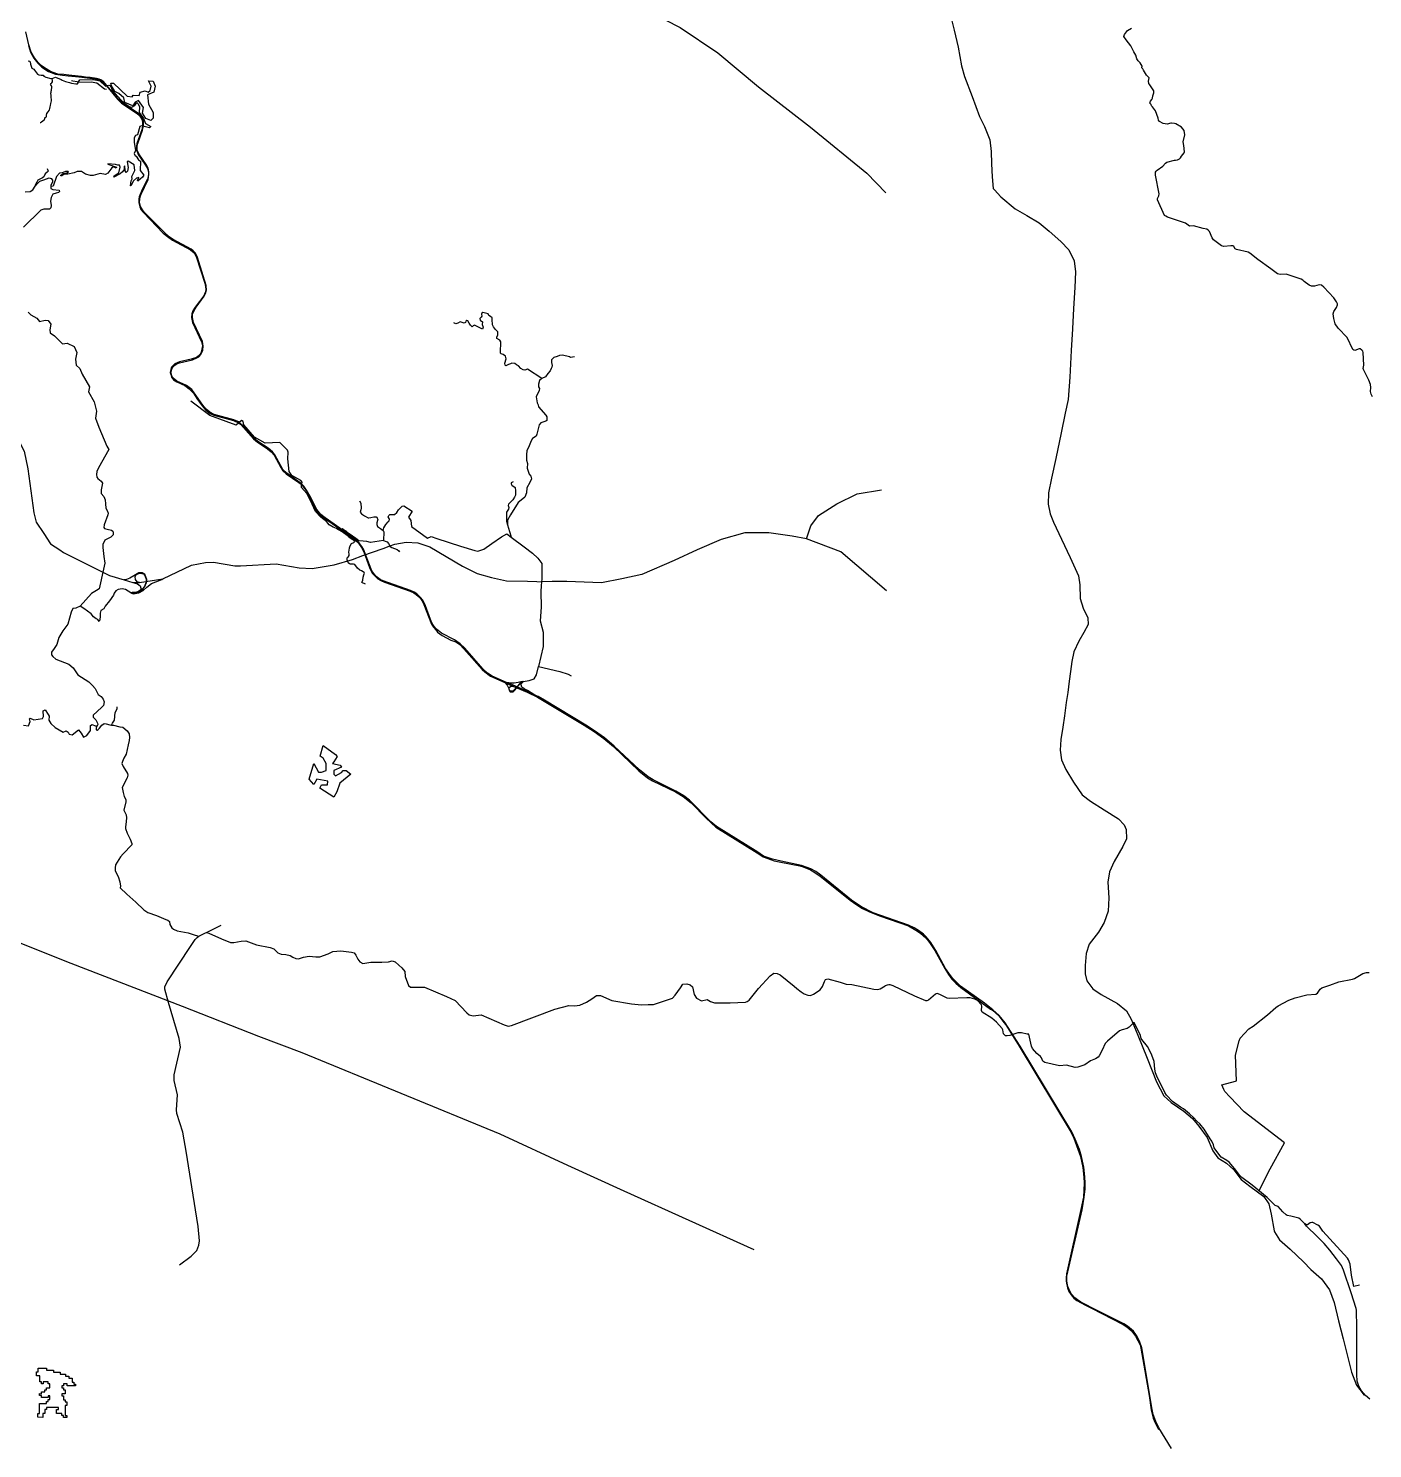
# Model space of a CAD drawing. Header units: millimetres. Extents: x 170 to 95391, y -643 to 69125.
# Drawn here: x 74260 to 95257, y -417 to 21765 of the extents above; entities that cross this region are included whole.
import ezdxf

# ---------------------------------------------------------------- set-up
doc = ezdxf.new("R2010")
doc.units = ezdxf.units.MM
for name, color, linetype in [('railways', 4, 'Continuous'), ('roads_1', 1, 'Continuous'), ('roads_2', 2, 'Continuous'), ('roads_3', 3, 'Continuous'), ('water', 7, 'Continuous')]:
    doc.layers.add(name, color=color, linetype=linetype)

msp = doc.modelspace()

# ---------------------------------------------------------------- linework, layer by layer
at = {"layer": 'railways'}
for points in [[(88654.09, 22007.8), (88719.04, 21740.42), (88783.99, 21473.05), (88833.49, 21181.36), (88880.69, 21014.91), (89000.11, 20700.74), (89116.67, 20391.02), (89194.6, 20231.09), (89280, 20026.79), (89296.44, 19843.86), (89303.24, 19648.78), (89315.77, 19449.25), (89330.29, 19267.43), (89350.34, 19246.29), (89451.53, 19136.12), (89674.18, 18946.73), (89855.96, 18840.63), (90048.28, 18730.07), (90205.02, 18598.6), (90386.56, 18434.9), (90513.57, 18304.68), (90593.42, 18136.99), (90618.55, 17961.78), (90604.06, 17720.25), (90584.39, 17391.2), (90567.65, 17073.22), (90548.89, 16731.97), (90526.92, 16316.49), (90499.49, 15970.85), (90456.34, 15757.15), (90394.52, 15447.12), (90309.28, 15047.44), (90242.68, 14740.76), (90195.61, 14511.56), (90190.98, 14333.16), (90219.12, 14185.65), (90270.37, 14055.76), (90397.79, 13788.12), (90534.72, 13500.5), (90662.08, 13215.13), (90682.58, 13073.19), (90690.28, 12859.27), (90737.61, 12708.35), (90810.87, 12559.53), (90812.33, 12455.36), (90747.48, 12330.41), (90667.23, 12196.67), (90589.71, 12028.56), (90556.41, 11875.77), (90535.56, 11718.5), (90518.59, 11570.08), (90496.71, 11395.07), (90472.01, 11235.6), (90443.27, 11028.49), (90418.48, 10849.07), (90388.85, 10659.7), (90374.68, 10492.43), (90399.92, 10339.38), (90467.43, 10190.59), (90582.72, 9990.61), (90721.06, 9792.74), (90849.3, 9697.99), (91064.72, 9560.75), (91289.72, 9417.93), (91376.69, 9325.57), (91409.02, 9252.29), (91415.11, 9105.98), (91357.95, 8985.44), (91222.53, 8753.3), (91147.91, 8592.93), (91123.2, 8431.24), (91135.59, 8187.38), (91125.08, 7976.87), (91061.91, 7800.94), (90975.78, 7647.28), (90829.98, 7461.73), (90781.34, 7317.88), (90765.15, 7128.45), (90767.47, 6997.67), (90794.85, 6890.05), (90888.41, 6764.42), (91017.68, 6677.42), (91272.51, 6534.48), (91412.24, 6423.06), (91485.61, 6288.65), (91588.27, 6038.87), (91734.64, 5681.41), (91883.85, 5309.53), (91995.31, 5094.07), (92113, 4989.4), (92309.33, 4854.48), (92442.35, 4736.45), (92541.75, 4620.79), (92670.68, 4441.83), (92761.06, 4234.22), (92840.34, 4126.4), (92974.45, 4039.4), (93089.3, 3936.98), (93205.86, 3784.67), (93339.92, 3683.28), (93557.3, 3518.37), (93635.6, 3403.91), (93672.43, 3246.4), (93717.48, 2986.9), (93725.1, 2970.25), (93803.36, 2844.7)], [(71979.04, 8504.81), (73840.39, 7599.77), (74921.51, 7166.97), (76660.98, 6492.68), (77853.63, 6026.7), (78532.29, 5768.7), (81625.21, 4497.18), (82682.13, 4007.76), (83562.32, 3609.54), (85590.28, 2693.01)], [(85590.28, 2693.01)], [(93803.36, 2844.7), (93969.91, 2696.64)], [(93969.91, 2696.64), (94178.56, 2501.87), (94294.31, 2380.61), (94458.96, 2232.56), (94583.16, 2060.3), (94657.33, 1867.18), (94726.33, 1580.99), (94795.33, 1295.91), (94853.04, 1069.62), (94928.75, 775.65), (95006.74, 574.76), (95126.22, 415.82)]]:
    msp.add_lwpolyline(points, dxfattribs=at)
at = {"layer": 'roads_1'}
for points in [[(73933.06, 28811.2), (74336.24, 28829.27), (74916.62, 28694.9), (76979.91, 27929.96), (77223.2, 27818.07), (78036.57, 26884.39), (78729.55, 25955.44), (78885.23, 25835.87), (81278.13, 23751.45), (82154.76, 23226.87), (83245.83, 22529.28), (83738.94, 22137.77), (84439.68, 21782.1), (85031.6, 21381.95), (85662.85, 20850.57), (86474.82, 20224.15), (87356.41, 19503.22), (87655.47, 19194.61)], [(76506.75, 16324.88), (76486.5, 16391.6), (76507.5, 16458.08), (76532.38, 16495.95), (76565.52, 16519.59), (76619.19, 16543), (76821.23, 16589.4), (76893.45, 16617.59), (76920.23, 16636.5), (76953.45, 16674.32), (76982.6, 16740.77), (76991.2, 16802.56), (76979.23, 16873.88), (76836.82, 17174.36), (76820.84, 17250.58), (76825.26, 17302.87), (76841.94, 17350.31), (76879.32, 17411.94), (77007.98, 17582.44), (77032.93, 17634.61), (77041.42, 17677.34), (77037.7, 17748.73), (76902.31, 18187.03), (76879.84, 18234.7), (76863.57, 18258.62), (76834.88, 18292.03), (76802.12, 18316.04), (76518.93, 18469.81), (76457.37, 18508.17), (76383.7, 18575.19), (76068.48, 18895.72), (76039.89, 18929.13), (76011.32, 18981.61), (75995.33, 19053.07), (76004.04, 19133.81), (76020.69, 19176.6), (76129.04, 19404.17), (76137.48, 19437.48), (76141.93, 19494.53), (76142.12, 19527.78), (76130.05, 19580.15), (76097.48, 19637.42), (75987.26, 19804.51), (75962.88, 19852.19), (75958.9, 19876.04), (75959.17, 19923.58), (75967.57, 19966.31), (76042.91, 20175.23), (76059.76, 20236.97), (76056.07, 20313.02), (76043.92, 20351.21), (76023.52, 20389.34), (75994.93, 20422.75), (75949.85, 20456.37), (75724.35, 20605.06), (75658.85, 20672.05), (75487.08, 20872.74), (75425.34, 20941.24), (75406.77, 20953.14), (75390.72, 20962.28), (75367, 20973.61), (75322.53, 20984.89), (75226.21, 20996.81), (75150.17, 21006.41), (75089.91, 21012.01), (74891.75, 21035.59), (74813.63, 21044.12), (74718.46, 21053.21), (74603.5, 21092), (74509.18, 21149.63), (74460.01, 21187.93), (74414.99, 21230.98), (74353.68, 21307.48), (74304.79, 21393.32), (74266.86, 21510.76), (74221.49, 21712.76)], [(74259.42, 21498.19), (74292.42, 21393.39), (74345.4, 21302.76), (74406.69, 21221.5), (74472.12, 21159.27), (74574.63, 21092.17), (74685.53, 21048.63), (74790.2, 21036.62), (74882.23, 21026.45), (74993.7, 21013.57), (75092.25, 21002.22), (75303.89, 20977.88), (75343.77, 20969.7), (75376.64, 20958.4), (75413.34, 20925.48), (75478.9, 20868.03), (75650.55, 20662.56), (75716.05, 20595.58), (75945.68, 20446.86), (75982.51, 20413.29), (76011.18, 20379.88), (76031.52, 20346.52), (76043.7, 20313.09), (76043.26, 20237.07), (76030.56, 20180.06), (75955.29, 19966.38), (75946.8, 19923.65), (75946.5, 19871.35), (75974.83, 19795.16), (76089.17, 19627.93), (76119.76, 19575.45), (76133.85, 19523.06), (76133.68, 19494.58), (76129.31, 19451.82), (76118.81, 19409), (76037.59, 19247.77), (75987.54, 19133.91), (75983.25, 19105.45), (75982.87, 19038.85), (75999.02, 18976.91), (76015.2, 18938.81), (76056.18, 18891.03), (76367.14, 18565.76), (76453.19, 18498.77), (76508.62, 18460.33), (76793.81, 18306.55), (76847.07, 18258.71), (76879.65, 18201.45), (77013.25, 17786.88), (77025.24, 17734.5), (77031.18, 17682.16), (77020.67, 17639.44), (76999.75, 17587.25), (76862.91, 17412.04), (76829.59, 17355.15), (76812.91, 17307.7), (76808.47, 17250.65), (76824.51, 17169.66), (76962.8, 16869.21), (76978.85, 16807.39), (76970.31, 16755.13), (76957.76, 16707.55), (76941.1, 16679.16), (76912.12, 16645.97), (76883.14, 16627.18), (76800.66, 16599.05), (76619.27, 16557.3), (76544.92, 16524.48), (76497.32, 16472.44), (76482.64, 16439.16), (76474.21, 16391.67), (76482.18, 16358.37), (76496.45, 16320.17)], [(76496.45, 16320.17), (76527.1, 16277.22), (76576.33, 16243.69), (76703.62, 16185.9), (76773.29, 16137.96), (76838.81, 16066.22), (76891.89, 15985.02), (76973.57, 15870.41), (77030.86, 15803.48), (77100.61, 15750.78), (77158.03, 15721.97), (77462.32, 15639.37), (77540.43, 15605.68), (77573.21, 15581.67), (77618.23, 15533.88), (77777.86, 15352.24), (77839.29, 15304.35), (77974.76, 15213.28), (78052.62, 15151.01), (78097.63, 15098.45), (78201.55, 14907.59), (78236.29, 14855.09), (78285.45, 14807.28), (78482.39, 14672.99), (78519.28, 14644.3), (78601.19, 14548.77), (78764.09, 14224.38), (78813.2, 14167.04), (78877.48, 14119.84), (79349.74, 13788.89), (79390.6, 13752.68), (79414.96, 13726.12), (79465.35, 13659.36), (79499.82, 13589.8), (79587.5, 13347.27), (79614.32, 13289.65), (79637.31, 13251.46), (79679.94, 13203.67), (79720.56, 13169.17), (79762.71, 13140.44), (79823.27, 13114.9), (80223.42, 12975.62), (80278.19, 12948.18), (80317.74, 12921.77), (80355.65, 12889.79), (80384.46, 12861.06), (80407.74, 12828.73), (80439.11, 12769.06), (80554.52, 12459.87), (80587.29, 12412.04), (80624.14, 12373.83), (80652.73, 12335.67), (80722.52, 12282.99), (80858.05, 12210.91), (80936.16, 12186.67), (80997.74, 12143.57), (81063.33, 12076.62), (81347.87, 11751.75), (81390.96, 11713.51), (81477.1, 11646.46), (81704.21, 11547.65), (81828.36, 11493.23), (82052.52, 11396.12), (82212.81, 11319.27), (82939.76, 10882.69), (83095.82, 10782.04), (83247.74, 10676.66), (83399.53, 10547.45), (83797.19, 10169.78), (83932.68, 10059.72), (84006.56, 10011.81), (84368.34, 9843.56), (84487.39, 9766.84), (84610.57, 9671.15), (84848.34, 9427.39), (85000.13, 9288.79), (85645.01, 8886.15), (85739.47, 8823.86), (85908.18, 8765.97), (86011.09, 8741.65), (86311.63, 8683.15), (86361.01, 8668.73), (86474.1, 8625.3), (86546, 8582.18), (86628.11, 8524.72), (87096.06, 8146.84), (87198.75, 8074.99), (87289.12, 8017.49), (87400.17, 7964.67), (87552.36, 7902.12), (88004.97, 7747.87), (88124.12, 7680.72), (88193.99, 7632.86), (88276.05, 7561.11), (88337.57, 7489.47), (88419.37, 7360.76), (88576.73, 7079.45), (88632.01, 6988.77), (88685.27, 6917.27), (88746.71, 6850.39), (88824.77, 6783.43), (89288.93, 6448.44), (89325.89, 6424.45), (89416.28, 6343.25), (89494.08, 6238.29), (89526.85, 6200.02), (89733.6, 5870.97), (90549.9, 4521.47), (90590.72, 4430.98), (90696.67, 4145.15), (90733, 3973.78), (90748.86, 3821.56), (90752.58, 3726.35), (90739.25, 3512.41), (90701.33, 3317.54), (90474.35, 2310.3), (90469.95, 2248.59), (90469.74, 2200.94), (90473.73, 2167.68), (90489.84, 2096.24), (90514.36, 2034.29), (90547.11, 1986.61), (90592.22, 1934.11), (90637.41, 1895.9), (90773.89, 1821.67)], [(90782.35, 1829.55), (90699.17, 1871.8), (90645.71, 1905.39), (90604.64, 1938.82), (90555.41, 1996.1), (90526.7, 2043.77), (90498.19, 2115.26), (90486.03, 2167.62), (90482.06, 2205.65), (90482.37, 2277.02), (90717.83, 3312.81), (90751.63, 3507.6), (90764.6, 3640.74), (90764.97, 3726.29), (90761.27, 3826.16), (90745.41, 3978.49), (90709.06, 4145.1), (90676.59, 4254.62), (90611.3, 4416.59), (90558.21, 4530.97), (89750.02, 5870.89), (89518.84, 6233.42), (89424.47, 6347.98), (89325.96, 6438.74), (89194.55, 6539.18), (88820.75, 6807.28), (88697.6, 6926.63), (88636.23, 7007.81), (88587.12, 7084.17), (88435.89, 7360.69), (88354.08, 7489.39), (88284.38, 7575.37), (88239.25, 7618.36), (88165.29, 7675.77), (88095.48, 7718.86), (88009.14, 7757.38), (87453.68, 7950.12), (87272.84, 8046.16), (87116.7, 8146.74), (86636.44, 8538.98), (86558.46, 8596.42), (86484.44, 8639.55), (86336.35, 8692.56), (86019.42, 8755.91), (85881.51, 8789.82), (85743.67, 8838.13), (85653.33, 8900.41), (85008.34, 9298.17), (84922.2, 9374.72), (84585.99, 9709.28), (84495.72, 9781.09), (84372.51, 9853.07), (84019.01, 10026.04), (83940.91, 10073.97), (83805.52, 10184.03), (83411.87, 10556.92), (83260.17, 10686.13), (83104.15, 10796.3), (82968.66, 10882.54), (82323.82, 11271.16), (82221.12, 11328.76), (82197.02, 11340.18), (82155.15, 11360.01), (82069.05, 11400.8), (81777.24, 11530.75), (81729.34, 11551.16), (81505.99, 11646.31), (81432.04, 11694.24), (81358.29, 11761.23), (81075.77, 12086.08), (81006.05, 12153.05), (80915.77, 12215.37), (80714.47, 12321.05), (80636.57, 12383.3), (80599.62, 12421.5), (80566.95, 12469.22), (80538.49, 12531.21), (80461.3, 12745.73), (80441.02, 12793.38), (80416.38, 12840.03), (80392.41, 12869.55), (80360.35, 12902.93), (80328.23, 12931.26), (80283.81, 12959.26), (80231.04, 12984.39), (79798.98, 13135.86), (79756.81, 13158.84), (79692.14, 13206.75), (79649.37, 13254.19), (79624.03, 13292.35), (79585.98, 13388.55), (79522.3, 13566.26), (79494.81, 13630.11), (79469.39, 13674.67), (79449.58, 13701.28), (79427.91, 13730.78), (79387.36, 13773.37), (79360.08, 13794.06), (79125.33, 13961.22), (78894.67, 14118.31), (78825.61, 14171.74), (78764.25, 14252.97), (78658.39, 14462.79), (78605.34, 14553.51), (78560.38, 14615.48), (78527.58, 14653.79), (78297.88, 14816.74), (78236.39, 14874.15), (78110.03, 15103.15), (78073.25, 15150.89), (78007.65, 15208.33), (77843.47, 15313.86), (77777.96, 15371.3), (77630.67, 15543.34), (77548.67, 15619.93), (77466.52, 15653.64), (77162.23, 15736.25), (77092.47, 15769.89), (77035.07, 15817.75), (76986, 15879.87), (76851.21, 16070.91), (76810.35, 16123.45), (76728.28, 16185.76), (76580.41, 16253.09), (76539.44, 16286.68), (76506.75, 16324.88)], [(73346.44, 15997.41), (73764.97, 15744.97), (73941.23, 15608.71), (74010.68, 15514.06), (74193.92, 15160.58), (74249.55, 14887.75), (74344.35, 14198.74)], [(74344.35, 14198.74), (74380.97, 14053.04), (74503.07, 13874.05), (74605.1, 13713.63), (74748.69, 13618.53), (74806.11, 13577.21), (75525.25, 13218.53), (75756.66, 13150.87), (75891.21, 13109.87), (75994.18, 13109.28), (76361.11, 13168.66), (76807.17, 13383.35), (77025.27, 13421.06), (77148.87, 13428.56), (77486.71, 13371.34), (77573.2, 13370.86), (78129.43, 13404.65), (78491.54, 13341.19), (78693.31, 13331.88), (79035.48, 13387.4), (79320.13, 13471.92), (79484.79, 13530.45), (79802.54, 13643.48), (79893.75, 13677.83)], [(75859.45, 12950.62), (75897.5, 12941.69), (75961.91, 12950.04), (76005.29, 12972.33), (76049.76, 13007.43), (76079.84, 13050.32), (76103.88, 13111.67), (76107.89, 13157.24), (76080.94, 13242.95), (76042.97, 13260.05), (75985.32, 13261.4), (75907.22, 13217.44), (75844.75, 13176.68), (75793.99, 13158.38), (75756.66, 13150.87)], [(75994.18, 13109.28), (75957.24, 13122.71), (75933.76, 13159.22), (75928.31, 13197.16), (75936.75, 13232.46), (75963.61, 13246.66), (76004.19, 13256.35), (76056.8, 13248.68), (76078.79, 13221.41), (76099.06, 13164.63), (76101.02, 13150.24), (76098.13, 13119.55), (76072.13, 13047.25), (76036.39, 13008.01), (75970.7, 12957.16), (75889.28, 12944.81), (75879.5, 12944.87), (75859.45, 12950.62)], [(75859.45, 12950.62), (75894.31, 12931.5), (75986.07, 12949.42), (76052.84, 12984.39), (76111.83, 13036.31), (76183.57, 13092.77), (76250.29, 13120.56), (76342.51, 13156.41), (76361.11, 13168.66)], [(75891.21, 13109.87), (75962.14, 13087.89), (76004.19, 13057.93), (76016.35, 13023.02), (76008.94, 12989.25), (75969.67, 12964.89), (75924.31, 12954.91), (75881.05, 12952.07), (75859.45, 12950.62)], [(81704.21, 11547.65), (81740.02, 11508.08), (81763.44, 11456.73), (81767.37, 11428.27), (81785.78, 11405.62), (81808.43, 11403.47), (81832.17, 11404.11), (81858.04, 11428.57), (81933.66, 11522.71), (81987.12, 11564.19)], [(81987.12, 11564.19), (81952.45, 11560.28), (81909.13, 11549.22), (81848.31, 11539.29), (81807.11, 11536.43), (81763.9, 11544.85), (81729.34, 11551.16)], [(81987.12, 11564.19), (81934.8, 11533.71), (81874.7, 11462.3), (81834.3, 11416.4), (81799.21, 11412.73), (81775.64, 11425.92), (81771.64, 11449.5), (81774.83, 11477.41), (81801.73, 11492.39), (81828.36, 11493.23)], [(82197.02, 11340.18), (82155.15, 11360.01), (82056.79, 11423.44), (82005.42, 11448.29), (81967.45, 11474.11), (81957.29, 11511.31), (81962.2, 11534.91), (81976.03, 11550.16), (81987.12, 11564.19)], [(90773.89, 1821.67), (90864.55, 1773.91)], [(90873.01, 1783.51), (90782.35, 1829.55)], [(92116.14, -417.01), (91915.43, -92.79), (91870.49, 7.24), (91829.74, 116.79), (91813.53, 192.99), (91652.66, 1159.13), (91616, 1259.13), (91566.9, 1349.66), (91519.73, 1416.46), (91427.36, 1497.75), (91369.76, 1531.25), (90873.01, 1783.51)], [(90864.55, 1773.91), (91361.45, 1521.75), (91419.03, 1483.49), (91488.9, 1421.36), (91554.47, 1340.29), (91624.02, 1202.03), (91636.19, 1149.67), (91764.98, 411.96), (91796.98, 188.3), (91829.49, 59.72), (91862.13, -16.44), (91911.17, -121.26)]]:
    msp.add_lwpolyline(points, dxfattribs=at)
at = {"layer": 'roads_2'}
for points in [[(91373.47, 21636.5), (91380.32, 21668.6), (91428.64, 21731.64), (91493.16, 21771.39)], [(94708.08, 17464.81), (94695.63, 17495.86), (94652.7, 17555.75), (94495.76, 17725.53), (94456.44, 17753.29), (94422.89, 17760), (94346.93, 17740.2), (94301.75, 17740.28), (94266.21, 17753.64), (94188.64, 17811.39), (94166.67, 17834.68), (94141.69, 17849.14), (93904.76, 17924.9), (93811.51, 17923.96), (93770.3, 17934.01), (93669.69, 18011.75), (93463.74, 18153.92), (93338.3, 18257.19), (93312.36, 18269.43), (93130.07, 18310.76), (93112.75, 18320.76), (93087.01, 18360.7), (93074.58, 18369.58), (93040.92, 18371.86), (92933.33, 18358.78), (92894.91, 18371.04), (92770.39, 18462.11), (92749.43, 18496.5), (92711.38, 18595.17), (92689.41, 18616.26), (92668.25, 18627.38), (92607.77, 18639.68), (92459.08, 18683.18), (92396.61, 18677.75), (92332.44, 18724.42), (92054.27, 18816.92), (92025.45, 18830.26), (92008.24, 18843.59), (91898.78, 19088.64), (91898.86, 19108.58), (91919.2, 19152.84), (91922.2, 19182.75), (91867.7, 19471.99), (91865.98, 19517.41), (91875.65, 19536.22), (91891.06, 19551.71), (91979.76, 19612.46), (92020.25, 19661.11), (92041.41, 19674.37), (92163.57, 19709.57), (92178.9, 19706.22), (92209.71, 19711.7), (92242.39, 19728.25), (92258.86, 19743.73), (92270.48, 19769.18), (92312.91, 19823.38), (92316.8, 19836.66), (92309.54, 19934.16), (92296.37, 19995.11), (92323.68, 20102.51), (92314.38, 20172.33), (92273.25, 20221.15), (92184.18, 20273.39), (92163.01, 20280.08), (92117.95, 20284.6), (92103.57, 20284.63), (92049.69, 20269.23), (91983.46, 20279.33), (91926.92, 20312.67), (91913.58, 20332.65), (91907.95, 20363.68), (91864.23, 20478.97), (91821.23, 20538.88), (91802.12, 20554.42), (91795.49, 20575.48), (91779.18, 20595.46), (91787.09, 20629.79), (91810.22, 20655.21), (91819.9, 20676.25), (91824.85, 20711.68), (91840.39, 20758.18), (91840.49, 20781.44), (91837.66, 20792.52), (91774.65, 20882.38), (91764.2, 20905.67), (91758.61, 20943.35), (91769.37, 20993.17), (91723.43, 21037.57), (91679.54, 21111.89), (91670.05, 21136.28), (91654.75, 21147.38), (91654.88, 21176.18), (91643.47, 21199.47), (91627.19, 21228.31), (91594.72, 21259.39), (91573.74, 21288.24), (91558.56, 21348.09), (91525.21, 21399.12), (91503.29, 21452.34), (91478.54, 21495.59), (91407.86, 21584.35), (91373.47, 21636.5)], [(74207.09, 19210.65), (74285.22, 19220.27), (74328.06, 19244.44), (74367.71, 19300.66), (74395.33, 19338.44), (74439.41, 19377.5), (74501.77, 19398.16), (74584.81, 19431.25), (74615.16, 19421.81), (74638.36, 19395.56), (74637.36, 19364.08), (74607.7, 19317.2), (74609.32, 19293.74), (74612.28, 19263.41), (74641.42, 19248.33), (74742.21, 19237.87), (74743.28, 19218.3), (74731.28, 19199.99), (74695.27, 19193.28), (74642.73, 19173.93), (74617.41, 19122.16), (74605.82, 19064.78), (74614.96, 19000.46), (74611.7, 18963.82), (74590.23, 18943.72), (74503.14, 18939.68), (74451.66, 18926.67), (74185.21, 18658.75)], [(74258.25, 17335.26), (74298.09, 17290.85), (74389.87, 17237.11), (74433.71, 17185.88), (74524.03, 17209.73), (74568.13, 17203.93), (74610.97, 17146.05), (74595.11, 17058.59), (74599.63, 17012.02), (74668.44, 16965.07), (74794.34, 16837.99), (74863.48, 16847.56), (74975.43, 16794.82), (75014.22, 16701.5), (74993.48, 16599.67), (75004.45, 16506.51), (75062.68, 16455.19), (75098.62, 16365.22), (75213.57, 16167.28), (75199.68, 16087.57), (75288.98, 15934.11), (75321.73, 15788.75), (75310.54, 15679.09), (75362.5, 15539.16), (75482.66, 15242.56), (75518.82, 15190.27), (75353.07, 14903.08), (75330.7, 14844.5), (75324.24, 14795.36), (75330.19, 14756.39), (75346.53, 14733.76), (75397.79, 14694.53), (75416.13, 14661.64), (75397.01, 14559.31), (75396.67, 14501.94), (75437.59, 14456.63), (75457.88, 14403.24), (75463.7, 14341.73), (75467.42, 14272.04), (75491.91, 14232.97), (75504.02, 14191.92), (75501.81, 14165.3), (75443.27, 14014.01), (75438.91, 13971), (75449.1, 13952.5), (75488.19, 13946.12), (75555.42, 13926.69), (75576.56, 13914.88), (75584.64, 13888.2), (75582.41, 13857.48), (75547.19, 13820.79), (75454.25, 13774.2), (75425, 13702.64), (75424.76, 13659.62), (75436.29, 13518.16), (75452.15, 13411.51), (75431.04, 13321.48), (75363.35, 13012.42), (75324.07, 12986.02), (75245.55, 12941.39), (75067.27, 12741.59), (75003.24, 12711.22), (74953.78, 12705.36), (74928.74, 12648.13), (74878.22, 12461.93), (74797.28, 12355.83), (74732.82, 12251.69), (74705.41, 12143.23), (74661.78, 12077.91), (74620.26, 12022.82), (74620.02, 11981.83), (74640.45, 11953.02), (74689.64, 11911.74), (74893.11, 11834.73), (74958.68, 11776.96), (75032.2, 11667.9), (75204.59, 11558.29), (75261.93, 11500.57), (75300.79, 11453.2), (75351.75, 11360.68), (75394.81, 11327.64), (75427.55, 11290.56), (75445.86, 11249.46), (75433.17, 11192.15), (75404.14, 11159.52), (75273.67, 11037.29), (75273.49, 11006.55), (75312.4, 10967.38), (75338.88, 10915.99), (75343.94, 10892.39), (75331.77, 10870.09), (75319.28, 10839.65), (75319.11, 10809.93), (75334.16, 10803.29), (75348.63, 10812.42), (75372.46, 10836.89), (75408.79, 10884.84), (75442.9, 10906.17), (75475.85, 10903.93), (75532.75, 10886.59), (75558.48, 10884.3), (75586.95, 10881.76), (75687.75, 10858.64), (75733.39, 10850.59), (75805.16, 10793.81), (75833.73, 10746.51), (75836.49, 10689.09), (75832.76, 10640.54), (75816.26, 10575.46), (75786.24, 10430.71), (75750.85, 10366.35), (75730.99, 10317.27), (75718.44, 10283.52), (75740.83, 10236.24), (75808.17, 10125.18), (75813.56, 10103.01), (75804.03, 10057.97), (75726.59, 9908.37), (75742.63, 9832.43), (75757.05, 9768.18), (75779.44, 9721.94), (75781.29, 9685.02), (75749.28, 9553.6), (75788.35, 9479.99), (75793.25, 9434.87), (75789.47, 9378.11), (75776.95, 9287.37), (75776.48, 9267.49), (75803.22, 9197.02), (75849.02, 9100.41), (75876.46, 9034.66), (75874.96, 9015.8), (75742.27, 8871.01), (75698.74, 8824.11), (75674.15, 8785.71), (75620.1, 8701.97), (75613.66, 8655.89), (75615.08, 8608.31), (75659.88, 8516.83), (75689.29, 8434.65), (75696.48, 8368.39), (75694.28, 8343.8), (75796.36, 8243.37), (75936.1, 8115.88), (76065.24, 7999.3), (76123.36, 7955.51), (76263.19, 7907.56), (76405.38, 7846.68), (76435.86, 7834.83), (76461.5, 7814.18), (76468.46, 7770.06), (76498.41, 7719.04), (76525.74, 7695.92), (76583.64, 7669.35), (76753.09, 7637.23), (76863.49, 7602.17), (76923.95, 7588.6), (76944.55, 7597.67), (77027.2, 7639.23), (77043.14, 7646.38)], [(95256.94, 16011.52), (95235.91, 16054.75), (95224.55, 16094.66), (95231.52, 16158.9), (95225.95, 16204.32), (95198.29, 16271.95), (95112.5, 16438.27), (95109.69, 16454.89), (95119.48, 16504.73), (95108.65, 16700.83), (95102.02, 16721.89), (95089.62, 16740.74), (95064.65, 16758.51), (95046.42, 16758.55), (94981.95, 16735.4), (94961.82, 16738.76), (94948.43, 16749.85), (94858.79, 16936.13), (94720.95, 17085.92), (94673.24, 17150.25), (94651.42, 17236.7), (94643.06, 17305.4), (94653.76, 17341.94), (94690.47, 17405.03), (94708.01, 17449.31), (94708.08, 17464.81)], [(79133.62, 13916.97), (79122.86, 13923.41), (79095.13, 13940.74), (79073.58, 13955.21), (79021.19, 13975.47), (78958.04, 14009.62), (78935.03, 14038.44), (78918.92, 14060.84), (78827.74, 14132.96), (78745.14, 14220.11), (78667.58, 14389.22), (78608.93, 14502.84), (78527.15, 14593.98), (78525.8, 14631.09), (78538.31, 14676.55), (78513.59, 14703.39), (78374.02, 14783.4), (78332.43, 14847.02), (78310.89, 15043.89), (78316.28, 15147.06), (78309.26, 15179.26), (78185.66, 15298.96), (77958.33, 15287.49), (77792.12, 15378.35), (77623.19, 15571.25), (77613.94, 15627.07), (77586.98, 15638.96), (77506.44, 15570.5), (77093.45, 15720.09), (76797.57, 15945.04)], [(79433.72, 14386.11), (79452.04, 14348.1), (79459.18, 14273.2), (79454.4, 14246.07), (79444.61, 14209.83), (79464.55, 14184.11), (79510.19, 14152.11), (79567.68, 14120.55), (79580.04, 14121), (79607.36, 14127), (79655.81, 14138.01), (79691.32, 14136.79), (79701.07, 14130.08), (79710.27, 14118.25), (79716.85, 14097.21), (79715.21, 14078.78), (79701.97, 14044.45), (79702, 14016.86), (79715.23, 13987.59), (79759.84, 13953.54), (79802.39, 13921.04), (79813.44, 13964.01), (79842.04, 14018.16), (79879.65, 14056.31), (79896.74, 14075.16), (79901.68, 14099.29), (79896.61, 14112.63), (79879.22, 14135.27), (79888.09, 14155.71), (79904.98, 14171.43), (79931.94, 14172.89), (79976.03, 14173.09), (80013.96, 14204.21), (80039.23, 14246.52), (80070.8, 14277.08), (80098.93, 14305.69), (80123.65, 14306.59), (80253.02, 14227.09), (80194.85, 14131.1), (80223.49, 14096.11), (80234.84, 14079.66), (80243.49, 13983.31), (80491.72, 13805.77), (80553.62, 13827.97), (80640.86, 13800.08)], [(79140.85, 13922.56), (79133.62, 13916.97), (79180.14, 13892.57), (79216.22, 13866.83), (79245.96, 13843.62), (79267.49, 13825.06), (79287.49, 13810.61), (79325.44, 13783.76), (79343.37, 13768.82), (79356.7, 13756.44), (79355.61, 13746.21), (79336.48, 13731.45), (79302.93, 13716.27), (79279.55, 13676.95), (79268.32, 13645.91), (79261.55, 13584.33), (79264.46, 13551.52), (79264.36, 13533.59), (79250.3, 13504.99), (79235.29, 13489.7), (79233.71, 13482.03), (79235.2, 13472.28)], [(79140.85, 13922.56), (79160.35, 13945.44)], [(79808.78, 13768.36), (79603.19, 13737.18), (79544.58, 13751.34), (79489.33, 13755.14), (79421.6, 13763.78), (79394.43, 13784.42), (79374.94, 13799.89), (79324.67, 13833.46), (79272.89, 13873.18), (79221.11, 13912.4), (79189.3, 13934.09), (79177.02, 13946.45), (79166.76, 13952.65), (79160.35, 13945.44)], [(79802.39, 13921.04), (79811.37, 13900.43), (79808.78, 13768.36), (79831.9, 13759.01), (79863.75, 13746.03), (79885.74, 13718.76), (79913.31, 13674.56), (79937.93, 13657.01), (80018.6, 13627.9), (80044.22, 13605.22), (80054.44, 13591.84)], [(74185.36, 10882.71), (74259.87, 10872.82), (74286.96, 10939.6), (74274.7, 10979.41), (74288.49, 10990.37), (74346.68, 10965.21), (74478.26, 10989.08), (74497.05, 11019.31), (74488.2, 11107.67), (74521.2, 11122), (74570.07, 11048.53), (74586.03, 11023.59), (74579.27, 10960.22), (74611.11, 10907.8), (74677.96, 10846.95), (74805.22, 10774.05), (74848.26, 10794.46), (74881.5, 10771.13), (74899.14, 10742.67), (74943.4, 10733.16), (75042.67, 10810.5), (75082.22, 10756.32), (75120.29, 10697.41), (75174.57, 10723.54), (75230.42, 10800.4), (75230.96, 10876.08), (75257.22, 10893.16), (75301.66, 10872.29), (75331.77, 10870.09)], [(77043.14, 7646.38), (77080.22, 7632.31), (77277.54, 7544.07), (77415.28, 7488.96), (77466.22, 7486.64), (77584.83, 7508.53), (77657.94, 7512.22), (77822.44, 7449.81), (78038.56, 7407.61), (78094.08, 7386.8), (78157.64, 7329.04), (78206.96, 7304.17), (78279.05, 7299.67), (78349.05, 7286.97), (78388.05, 7260.11), (78435.33, 7239.35), (78476.51, 7235.02), (78556.38, 7258.57), (78647.14, 7274.48), (78750.73, 7264.27), (78814.61, 7263.92), (78939.95, 7311.84), (79014.93, 7346.9), (79142.14, 7359.94), (79307.49, 7339.17), (79350.69, 7324.58), (79373.17, 7291.65), (79407.87, 7229.95), (79434.43, 7186.76), (79483.74, 7161.89), (79608.91, 7179.05), (79673.41, 7179.32), (79782, 7178.12), (79883, 7183.74), (79942.84, 7199.82), (79990.78, 7185.82), (80044.09, 7136.33), (80091.25, 7093.03), (80140.38, 7033.3), (80146.15, 6955.36), (80194.88, 6817.73), (80227.69, 6788.84), (80349.27, 6788.19), (80448.18, 6787.67), (80789.49, 6642.34), (80924.54, 6579.5), (81109.62, 6388.45), (81146.55, 6357.5), (81208.28, 6340.78), (81329.96, 6358.6), (81451.26, 6304.65), (81689.78, 6202.94), (81751.48, 6180.07), (81808.62, 6189.41), (82483.79, 6444.3), (82700.46, 6502.65), (82789.68, 6498.72), (82873.6, 6509.97), (82977.48, 6555.17), (83060.17, 6606.02), (83132.56, 6658.95), (83196.44, 6658.63), (83375.33, 6581.87), (83678, 6531.14), (83836.59, 6513.95), (83941.7, 6517.52), (84024.12, 6517.12), (84322.81, 6619.6), (84364.26, 6666.55), (84443.74, 6779.53), (84482.56, 6838.19), (84544.39, 6839.93), (84594.4, 6828.01), (84631.33, 6792.97), (84659.6, 6675.96), (84698.48, 6620.41), (84774.5, 6574.93), (84861.15, 6597.06), (84912.54, 6568.1), (84976.3, 6545.23), (85223.58, 6544.02), (85462.89, 6557.09), (85489.62, 6566.25), (85519.71, 6588.6), (85666.8, 6770.43), (85847.02, 6967.42), (85905.02, 7010.15), (85956.41, 7005.86), (86000.69, 6980.99), (86223.59, 6803.33)], [(86263.62, 6771.42), (86333.25, 6715.93), (86376.28, 6687.07), (86432.86, 6667.32), (86478.26, 6657.83), (86524.72, 6680.16), (86626.01, 6746.32), (86665.41, 6799.45), (86693.61, 6881.32), (86712.2, 6912.04), (86748.3, 6920.07), (86938.66, 6868.94), (87034.44, 6837.68), (87121.98, 6831.12), (87464.64, 6758.84), (87522.41, 6752.37), (87564.61, 6763.5), (87645.28, 6809.21)], [(92902.03, 5266.18), (93116.72, 5320.02), (93130.29, 5328.87), (93117.45, 5729.94), (93174.16, 5951.41), (93188.74, 5992.37), (93321.1, 6137.24), (93390.52, 6182.52), (93616.25, 6357.11), (93743.69, 6474.3), (93783.26, 6500.82), (93947.06, 6586.91), (94045.26, 6624.39), (94231.09, 6672.78), (94370.56, 6681.37), (94395.69, 6697.94), (94437.24, 6761.01), (94466.22, 6780.9), (94591.32, 6820.55), (94730.01, 6873.47), (94944.69, 6912.95), (94972.59, 6925.09), (95106.58, 7004.61), (95159.55, 7021.13), (95202.76, 7019.95)], [(86223.59, 6803.33), (86263.62, 6771.42)], [(91530.54, 6239.81), (91510.31, 6224.38), (91454.35, 6163.67), (91425.47, 6147.17), (91347.58, 6125.34), (91302.36, 6105.59), (91113.44, 5946.82), (91079.66, 5909.29), (91035.04, 5805.31), (90986.64, 5719.08), (90969.27, 5698.1), (90930.72, 5668.35), (90847.99, 5637.67), (90762.26, 5579.31), (90654.52, 5539.89), (90609.37, 5537.87), (90477.94, 5571.69), (90363.61, 5562.21), (90136.22, 5614.19), (90107.49, 5633.16), (90083.71, 5686.45), (90070.35, 5705.35), (90013.91, 5756.58), (89944.15, 5834.46), (89928.94, 5869.99), (89885.59, 6057.47), (89858.7, 6057.59), (89770.43, 6076.82), (89742.59, 6078.05), (89716.64, 6074.84), (89591.62, 6036.61), (89549.33, 6027.93), (89524.38, 6032.48), (89506.18, 6043.64), (89493.78, 6062.53), (89479.65, 6124.66), (89470.14, 6145.75), (89384.13, 6241.44), (89307.6, 6308.28), (89160.11, 6397.6), (89149.67, 6424.24), (89150.93, 6491.83), (89147.18, 6512.91), (89086.98, 6579.67), (89045.8, 6605.34), (88970.01, 6622.31), (88919.12, 6623.65), (88641.54, 6612.71), (88611.8, 6620.61), (88498.74, 6677.64), (88457.51, 6691.12), (88439.25, 6687.88), (88426.72, 6679.07), (88320.68, 6588.69), (88292.78, 6577.73), (88279.33, 6577.79), (88105.85, 6651.73), (87767.58, 6808.44), (87723.47, 6824.16), (87702.36, 6826.47), (87673.53, 6822.17), (87645.28, 6809.21)], [(94127.44, 3165.98), (94106.37, 3181.58), (93977.78, 3215.35), (93924.98, 3224.43), (93906.76, 3232.26), (93857, 3280.11), (93781.46, 3365.75), (93737.34, 3382.55), (93609.12, 3506.08), (93377.45, 3699.86), (93212.71, 3815.79), (93176.37, 3855.83), (93122.89, 3931.41), (93022.53, 4050.4), (92980.41, 4084.93), (92893.21, 4137.37), (92870.25, 4159.63), (92782.39, 4280.79), (92772, 4325.16), (92746.32, 4384), (92718.61, 4420.69), (92626.07, 4570.68), (92557.26, 4654.08), (92509.43, 4699.71), (92466.41, 4749.76), (92396.56, 4813.22), (92305.63, 4887.85), (92254.85, 4917.99), (92132.27, 5003.83), (92036.65, 5105.08), (92011.85, 5145.08), (91887.12, 5400.5), (91866.21, 5452.67), (91853.96, 5509.24), (91842.95, 5630.08), (91808.79, 5727.74), (91767.88, 5817.68), (91738.31, 5865.46), (91652.33, 5972.21), (91643.75, 5988.87), (91631.47, 6036.58), (91530.54, 6239.81)], [(93881.36, 4359.07), (93251.43, 4845.59), (93025.33, 5076.48), (92950.67, 5161.94), (92933.5, 5190.78), (92902.03, 5266.18)], [(93658.49, 3950.7), (93881.36, 4359.07)], [(93480.14, 3605.4), (93658.49, 3950.7)], [(94196.31, 3093.68), (94127.44, 3165.98)], [(94962.87, 2116.52), (94929.95, 2292.85), (94905.64, 2461.39), (94881.9, 2531.3), (94866.62, 2555.74), (94479.24, 2978.4), (94425.75, 3055.08), (94402.77, 3075.11), (94322.23, 3112.01), (94305.91, 3115.4), (94283.79, 3109.95), (94241.4, 3077.98), (94223.14, 3076.94), (94196.31, 3093.68)], [(95214.29, 354.68), (95145.14, 412.41), (95082.01, 484.55), (95040.89, 559.95), (95018.12, 634.24), (95009.9, 741.72), (95008.85, 1472.97), (95004.16, 1745.53), (95000.41, 1769.9), (94921.54, 2014.91), (94804.59, 2368.56), (94773.19, 2445.06), (94690.87, 2544.94), (94587.48, 2683.63), (94499.4, 2784.63), (94391.1, 2895.62), (94222.48, 3056.61), (94196.31, 3093.68)], [(95052.29, 2133.9), (94962.87, 2116.52)]]:
    msp.add_lwpolyline(points, dxfattribs=at)
at = {"layer": 'roads_3'}
for points in [[(74258.65, 21257.43), (74275.3, 21254.08), (74284.97, 21244.27), (74294.28, 21204.33), (74313.71, 21143.81), (74343.02, 21126.37), (74353.9, 21112.64), (74401.26, 21053.21), (74421.5, 21038.82), (74458.81, 21032.74), (74492.34, 21035.55), (74503.5, 21017.86), (74531.7, 21001.83), (74609.79, 20983.66), (74633.68, 20981.53), (74683.01, 21006.09), (74770.33, 20967.77), (74788.11, 20957.36), (74837.8, 20937.06), (74862.74, 20933.02), (74900.68, 20918.81), (74933.21, 20907.77), (75000.29, 20898.51), (75025.24, 20900.58), (75042.67, 20928.19), (75240.25, 20929.25), (75328.41, 20916.55), (75450.63, 20822.75), (75480.98, 20818.81)], [(74442.11, 20293.25), (74454.99, 20297.02), (74466.35, 20304.63), (74509.16, 20345.15), (74515, 20352.47), (74518.19, 20370.11), (74521.56, 20373.94), (74534.99, 20383.58), (74540.81, 20391.3), (74542.6, 20408.37), (74549.71, 20435.72), (74568.12, 20461.46), (74584.72, 20484.66), (74590.04, 20494.18), (74596.98, 20514.54), (74599.45, 20539.86), (74603.17, 20560.58), (74608.26, 20594.08), (74615.04, 20610.93), (74621.61, 20633.17), (74621.17, 20646.99), (74618.43, 20661.61), (74613.26, 20681.67), (74614.59, 20709.24), (74613.27, 20726.98), (74609.23, 20739.8), (74609.7, 20751.5), (74616.76, 20770.91), (74617.09, 20782.94), (74620.61, 20802.61), (74628.27, 20848.66), (74626.28, 20858.14), (74619.51, 20870.29), (74608.53, 20884.43), (74605.39, 20894.1), (74608.54, 20904.33), (74618.19, 20908.95), (74628, 20913.24), (74637.24, 20929.75), (74636.86, 20951.77), (74633.68, 20981.53)], [(74931.46, 20950.17), (74954.54, 20946.43), (75020.31, 20934.06), (75042.62, 20932.54), (75054.28, 20945.85), (75061.26, 20962.81), (75259.85, 20967.44), (75328.88, 20958.42), (75374.06, 20944.79), (75465.25, 20862.56), (75514.26, 20880.01), (75529.58, 20875.49), (75553.4, 20847.65), (75569.45, 20803.22), (75702.84, 20649.52), (75765.81, 20591.52), (75835.55, 20544.58), (75874.82, 20535.49), (75921.98, 20562.92), (75951.96, 20605.97), (75973.9, 20585.9), (75992.83, 20540.35), (75991.36, 20452.81), (76057.01, 20359.34), (76089.18, 20282.68), (76173.3, 20232.33), (76151.12, 20212.51), (76026.61, 20243.15), (76001.61, 20233.31), (75966.34, 20103.85), (75933.66, 20090.74), (75913.3, 20054.29), (75913.89, 19990), (75934.25, 19860.22), (75913.82, 19809.36), (75927.05, 19774.93), (75945.25, 19770.39), (75978.49, 19712.57), (76012.89, 19691.32), (76006.31, 19547.28), (76061.53, 19474.93), (76043.13, 19444.01), (75970.8, 19376.82), (75963.22, 19392.38), (75985.54, 19437.69), (75946.15, 19426.83), (75900.83, 19386.09), (75860.08, 19305.42), (75854.35, 19308.78), (75863.41, 19382.98), (75879.91, 19417.24), (75873.4, 19453.85), (75919.97, 19544.45), (75910.89, 19633.17), (75817.22, 19692.44), (75804.69, 19681.43), (75815.68, 19591.6), (75808.66, 19537.34), (75786.48, 19516.41), (75769.35, 19540.89), (75766.93, 19620.69), (75755.36, 19609.68), (75753.17, 19563.15), (75728.02, 19525.61), (75691.37, 19492.57), (75595.15, 19439.93), (75598.15, 19462.08), (75674.2, 19508.19), (75694.87, 19600.05), (75683.53, 19628.93), (75658.58, 19627.97), (75620.28, 19639.27), (75502.36, 19649.93), (75498.49, 19644.41), (75635.38, 19597.07), (75628.58, 19581.6), (75590.34, 19603.98), (75564.35, 19587.51), (75499.6, 19504.76), (75465.92, 19486.12), (75380.63, 19499.91), (75271.09, 19468.41), (75231.77, 19468.63), (75153.22, 19486.82), (75088.23, 19528.21), (75023.97, 19529.69), (74976.84, 19507.8), (74875.05, 19488.44), (74819.42, 19488.77), (74782.83, 19464.6), (74767.47, 19462.47), (74767.54, 19474.66), (74808.91, 19496.59), (74862.7, 19509.57), (74885.81, 19523.84), (74880.11, 19532.74), (74840.76, 19529.65), (74785.96, 19507.8), (74744.7, 19505.83), (74698.33, 19450.69), (74647.58, 19302.48), (74609.32, 19293.74)], [(74554.41, 19575.82), (74569.62, 19534.77), (74554.1, 19522.57), (74522.04, 19495.11), (74502.22, 19449.14), (74479.49, 19433.92), (74448.51, 19416.69), (74406.18, 19394.42), (74390.56, 19361.74), (74373.94, 19337.26), (74364.56, 19315.81), (74367.71, 19300.66)], [(82279.08, 16295.94), (82056.99, 16442.54), (82016.93, 16428.47), (81988.99, 16431.63), (81953.07, 16451.28), (81917.28, 16497.56), (81886.46, 16510.01), (81858.77, 16531.66), (81813.68, 16539.12), (81788.76, 16526.91), (81760.02, 16514.81), (81719.75, 16492.49), (81705.3, 16503.78), (81704.55, 16537.64), (81721.36, 16603.1), (81710.16, 16645.05), (81676.32, 16670.84), (81645.5, 16682.26), (81633.29, 16690.62), (81633.44, 16739.68), (81640.12, 16835.93), (81641.33, 16871.78), (81626.02, 16895.41), (81576.75, 16923.32), (81574.91, 16944.94), (81591.45, 16977.53), (81594.79, 17025.65), (81555.88, 17064.78), (81523.24, 17103.97), (81506.84, 17136.72), (81505.32, 17219.79), (81502.36, 17245.42), (81476.62, 17263.88), (81449.96, 17282.46), (81441.87, 17309.14), (81381.32, 17324.91), (81360.64, 17325.94), (81345.16, 17317.83), (81338.99, 17300.56), (81343.88, 17271.75), (81333.5, 17254.39), (81311.76, 17231.98), (81315.75, 17206.34), (81352.68, 17182.6), (81347.3, 17138.59), (81365.73, 17100.69), (81352.19, 17069.01), (81248.38, 17118.62), (81228.98, 17128.04), (81209.28, 17120.87), (81189.64, 17106.63), (81168.25, 17128.36), (81143.72, 17162.29), (81126.4, 17197.2), (81108.93, 17202.41), (81092.31, 17192.16), (81086.01, 17169.66), (81068.46, 17159.51), (81005.79, 17181.34), (80969.66, 17162.07), (80935.64, 17152.01), (80906.9, 17167.52)], [(82790.4, 16637.99), (82729.07, 16623.96), (82713.68, 16633.77), (82603.69, 16663.02), (82554.76, 16655.59), (82520.3, 16641.58), (82466.69, 16625.46), (82433.45, 16587.59), (82428.62, 16547.15), (82440.19, 16497.92), (82437.61, 16476.07), (82423.51, 16455), (82412, 16419.2), (82374.82, 16374.99), (82338.93, 16323.3), (82279.08, 16295.94), (82244.45, 16267.44), (82229.23, 16210.67), (82228.49, 16164.58), (82243.28, 16140.43), (82237.46, 16109.73), (82189.07, 16009.09), (82208.28, 15919), (82220.87, 15885.49), (82229.98, 15854.71), (82339.98, 15726.1), (82357.44, 15698), (82357.04, 15639.97), (82342.67, 15628.42), (82265.34, 15604.75), (82237.79, 15573.49), (82202.55, 15426.67), (82190.04, 15398.56), (82133.74, 15360.44), (82112.03, 15323.32), (82083.72, 15243.4), (82045.25, 15168.82), (82040.83, 15110.97), (82042.94, 15020.81), (82058.63, 14968.99), (82050.65, 14899.02), (82081.45, 14804.46), (82107.53, 14769.49), (82116.6, 14732.06), (82093.14, 14675.31), (82046.9, 14591.04), (82039.28, 14512.2), (82012.68, 14444.2), (81980.7, 14415.33), (81911.86, 14361.74), (81790.38, 14166.7), (81742.58, 14082.93), (81741.69, 14011.22)], [(81830.13, 14683.33), (81803.28, 14668.1), (81800.11, 14652.25), (81811.84, 14631.19), (81861.59, 14595.58), (81871.09, 14541.24), (81866.12, 14477.23), (81855.23, 14441.59), (81828.68, 14404.18), (81759.85, 14334.86), (81754.09, 14315.94), (81762.67, 14282.1), (81761.51, 14257.51), (81750.08, 14238.62), (81726.26, 14210.56), (81727.87, 14125.52), (81726.66, 14069.34), (81741.69, 14011.22), (81773.6, 13908.6), (81797.97, 13841.88), (81800.41, 13819.31)], [(86416.38, 13793.89), (86480.98, 13996.85), (86603.24, 14158.14), (86890.32, 14337.39), (87204.07, 14497.47), (87585.29, 14557.16)], [(80640.86, 13800.08), (81009.93, 13678.98), (81231.97, 13610.19), (81282.38, 13601.74), (81373.14, 13630.97), (81498.14, 13718.73), (81650.06, 13826.55), (81730.66, 13870.89), (81800.41, 13819.31), (82002.47, 13666.63), (82132.72, 13568.63), (82219.86, 13493.38), (82278.12, 13409.13), (82280.91, 13161.41), (82274.23, 13122.06)], [(87663.06, 12983.12), (86950.63, 13590.96), (86416.38, 13793.89), (86187.79, 13836.68), (85827.65, 13885.23), (85450.82, 13887.05), (85079.62, 13780.25), (84708.17, 13622.56), (84344.88, 13454.27), (83843.36, 13235.26), (83532.05, 13167.35), (83212.53, 13105.23), (82668.93, 13124.38), (82440.34, 13125.55), (82274.23, 13122.06), (82271.13, 13060.85), (82266.56, 12972.76), (82269.41, 12727.04), (82253.9, 12514), (82300.37, 12337.51), (82299.21, 12111.88), (82229.67, 11797.6)], [(79893.75, 13677.83), (79981.6, 13708.56), (80163, 13740.39), (80344.16, 13731.22), (80529.17, 13668.76), (81038.31, 13366.9), (81268.36, 13250.95), (81494.56, 13188.28), (81729.08, 13137.89), (82054.44, 13132.1), (82200.85, 13127.87), (82274.23, 13122.06)], [(79235.2, 13472.28), (79256.73, 13418.65), (79256.02, 13420.42)], [(79522.95, 13083.43), (79469.55, 13109.33), (79471.67, 13121.11), (79483.14, 13147.17), (79487.52, 13196.33), (79497.5, 13230.59), (79507.92, 13255.13), (79506.96, 13266.91), (79463.85, 13292.25), (79437.13, 13301.1), (79400.23, 13334.61), (79357.3, 13393.24), (79337.77, 13398.98), (79306.36, 13398.13), (79290.91, 13398.21), (79276.01, 13403.41), (79256.73, 13418.65)], [(75859.45, 12950.62), (75774.27, 13000.8), (75725.94, 13012.35), (75663.56, 12999.39), (75624.32, 12980.67), (75599.91, 12943.91), (75586.86, 12912.23), (75526.11, 12823.95), (75457.69, 12743.4), (75437.85, 12697.4), (75393.8, 12674.8), (75382.9, 12633.16), (75381.5, 12570.67), (75368.83, 12514.39), (75362.94, 12501.82), (75345.25, 12533.99), (75318.54, 12543.37), (75276.85, 12573.01), (75240.06, 12623.44), (75184.33, 12665.05), (75128.29, 12704), (75067.27, 12741.59)], [(81987.12, 11564.19), (82081.22, 11579.34), (82161.69, 11604.53), (82199.14, 11667.62), (82229.67, 11797.6), (82562.96, 11723.14), (82691.47, 11680.47), (82738.65, 11651.79)], [(75558.48, 10884.3), (75571.84, 10912.44), (75605.12, 10961.85), (75615.5, 11080.74), (75648.25, 11138.94), (75648.68, 11166.59)], [(76617.67, 2454.77), (76799.83, 2589.13), (76891.02, 2674.77), (76924.49, 2762.78), (76931.06, 2830.42), (76909.61, 3050.02), (76812.11, 3672.03), (76728.5, 4197.54), (76670.56, 4523.96), (76579.47, 4817.73), (76573.6, 4873.14), (76589.38, 5110.93), (76539.11, 5334.75), (76535.47, 5418.85), (76636.84, 5850.96), (76617.01, 5990.51), (76449.14, 6551.24), (76392.62, 6758.66), (76392.84, 6797.61), (76426.22, 6871.24), (76793.1, 7423.77), (76865.83, 7536.26), (76896.93, 7566.72), (76923.95, 7588.6)], [(77043.14, 7646.38), (77272.49, 7759.4)]]:
    msp.add_lwpolyline(points, dxfattribs=at)
at = {"layer": 'water'}
for points in [[(76170.85, 20326.92), (76096.31, 20360.81), (76044.47, 20442.89), (76059.91, 20528.32), (75982.08, 20640.31), (75929.62, 20614.58), (75892.02, 20554.19), (75764.96, 20609.52), (75750.68, 20681.48), (75671.5, 20750.16), (75608, 20778.54), (75553.48, 20878.75), (75552.23, 20890.5), (75549.99, 20911.67), (75590.4, 20912.65), (75801.02, 20705.56), (75879.31, 20694.14), (75894.16, 20720.86), (75992.08, 20716.64), (76004.62, 20768.96), (76081.88, 20790.43), (76129.49, 20767.02), (76163.95, 20796.06), (76179.02, 20862.98), (76135.43, 20947.29), (76208.86, 20943.21), (76241.47, 20865.06), (76217.66, 20770.16), (76119.47, 20725.65), (76134.56, 20583.04), (76209.73, 20452.24), (76209.23, 20364.53), (76170.85, 20326.92)], [(79056.86, 10422.79), (79080.71, 10394.95), (79032.26, 10312.1), (79008.1, 10284.52), (79127.95, 10256.17), (79151.8, 10228.33), (79031.5, 10173.58), (79031.2, 10118.17), (79055.05, 10090.33), (79151.35, 10145.22), (79175.5, 10172.79), (79223.5, 10172.53), (79295.21, 10116.73), (79126.45, 9979.12), (79077.7, 9840.86), (79029.24, 9758), (78813.99, 9897.7), (78838.29, 9952.98), (78934.29, 9952.46), (78934.6, 10007.87), (78766.74, 10036.49), (78718.29, 9953.64), (78646.74, 10037.15), (78720.1, 10286.09), (78791.35, 10147.18), (78839.35, 10146.92), (78911.5, 10174.23), (78912.1, 10285.05), (78864.56, 10368.42), (78816.71, 10396.39), (78865.61, 10562.36), (79056.86, 10422.79)], [(74411.18, 810.54), (74411.36, 841.32), (74544.82, 840.54), (74544.65, 809.76), (74651.4, 809.13), (74651.23, 778.35), (74757.99, 777.73), (74757.81, 746.95), (74837.87, 746.48), (74837.7, 715.7), (74891.07, 715.38), (74890.9, 684.61), (74944.28, 684.3), (74943.92, 622.73), (74970.61, 622.58), (74970.44, 591.8), (74997.13, 591.64), (74996.95, 560.86), (74863.5, 561.63), (74863.67, 592.41), (74810.29, 592.72), (74810.11, 561.94), (74783.43, 562.09), (74783.25, 531.31), (74809.93, 531.16), (74809.75, 500.37), (74836.45, 500.22), (74836.09, 438.65), (74782.71, 438.96), (74782.53, 408.18), (74809.22, 408.03), (74808.86, 346.46), (74835.55, 346.3), (74835.37, 315.53), (74862.07, 315.36), (74861.71, 253.8), (74835.02, 253.96), (74834.12, 100.04), (74860.82, 99.89), (74860.64, 69.1), (74807.25, 69.41), (74807.43, 100.2), (74780.74, 100.35), (74780.92, 131.13), (74700.84, 131.6), (74701.2, 193.16), (74727.89, 193.02), (74728.07, 223.79), (74541.24, 224.88), (74541.05, 194.1), (74514.36, 194.25), (74514, 132.69), (74487.31, 132.84), (74486.95, 71.28), (74406.87, 71.74), (74407.23, 133.31), (74433.92, 133.16), (74434.82, 287.07), (74541.59, 286.45), (74541.77, 317.23), (74568.46, 317.08), (74568.64, 347.86), (74595.33, 347.7), (74595.69, 409.26), (74569, 409.41), (74568.82, 378.64), (74462.05, 379.26), (74462.23, 410.04), (74435.54, 410.2), (74435.72, 440.98), (74462.41, 440.83), (74462.59, 471.61), (74515.97, 471.31), (74516.16, 502.08), (74542.84, 501.93), (74543.02, 532.71), (74596.41, 532.4), (74596.77, 593.96), (74570.07, 594.12), (74570.25, 624.9), (74490.18, 625.37), (74490, 594.58), (74463.31, 594.74), (74463.49, 625.52), (74436.8, 625.68), (74437.34, 718.02), (74383.96, 718.34), (74384.32, 779.91), (74411, 779.75), (74411.18, 810.54)]]:
    msp.add_lwpolyline(points, close=True, dxfattribs=at)

doc.saveas('drawing.dxf')
